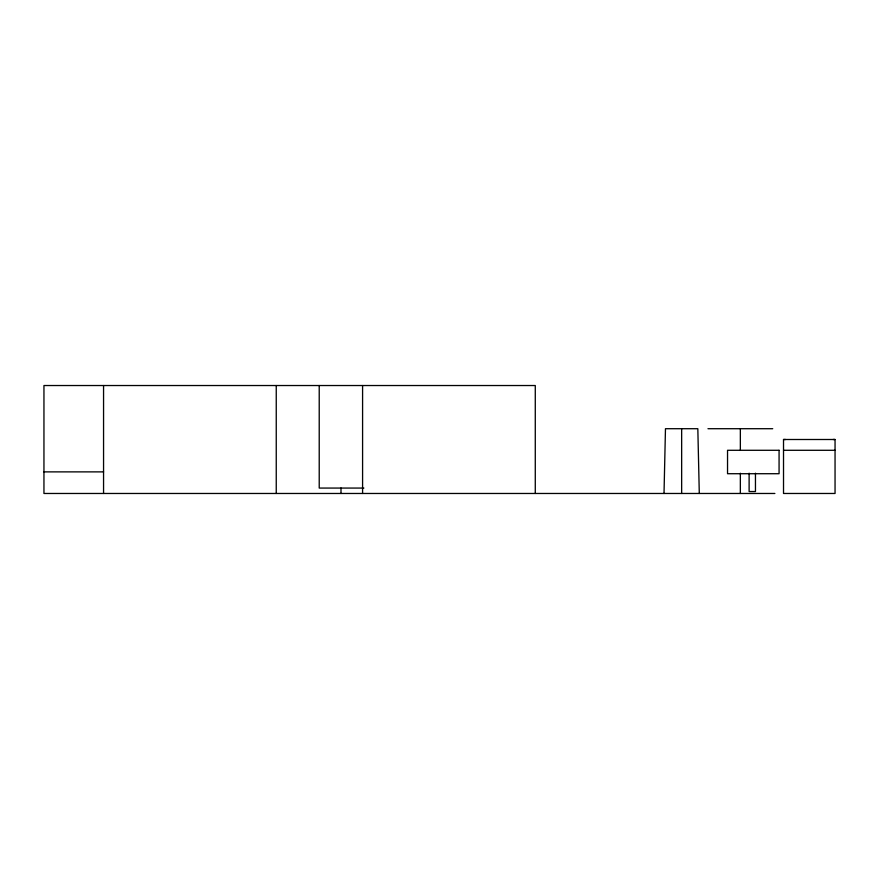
<?xml version="1.0" encoding="UTF-8"?>
<svg xmlns="http://www.w3.org/2000/svg" width="879" height="879" viewBox="0 0 879 879"><rect width="100%" height="100%" fill="white"/><g stroke="black" fill="none" stroke-linecap="round" stroke-linejoin="round"><path stroke-width="1.32" d="M664.019 493.471L665.469 428.71L697.827 428.71L699.288 493.471M833.028 439.5L835.05 439.5L835.05 493.471L783.519 493.471L783.519 439.5L785.54 439.5M707.969 428.71L772.729 428.71M783.519 439.5L835.05 439.5M783.519 450.29L835.05 450.29M43.95 471.88L103.557 471.88M363.873 488.065L319.22 488.065L319.22 385.529M774.882 493.471L43.95 493.471L43.95 385.529L535.278 385.529L535.278 493.471M755.457 473.188L755.457 491.537L749.117 491.537L749.117 473.188M740.349 428.71L740.349 450.29M740.349 473.232L740.349 493.471M681.654 428.71L681.654 493.471M362.587 385.529L362.587 493.471M340.997 487.999L340.997 493.471M276.248 385.529L276.248 493.471M103.557 385.529L103.557 493.471M779.069 450.29L727.537 450.29L727.537 473.715L779.069 473.715L779.069 450.29"/></g></svg>
